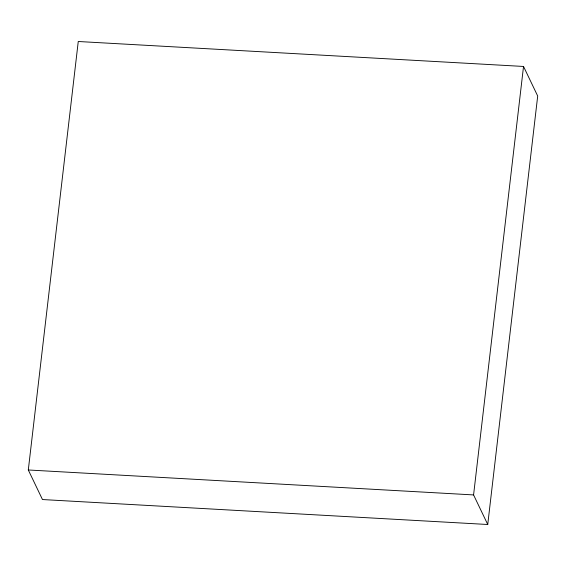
<?xml version="1.0" encoding="UTF-8"?>
<svg xmlns="http://www.w3.org/2000/svg" width="566" height="566" viewBox="0 0 566 566"><rect width="100%" height="100%" fill="white"/><g stroke="black" fill="none" stroke-linecap="round" stroke-linejoin="round"><path stroke-width="0.85" d="M28.3 469.978L78.257 41.502L523.529 66.455L537.7 96.022L487.743 524.498L42.471 499.545L28.3 469.978L473.579 494.925L487.743 524.498M473.579 494.925L523.529 66.455"/></g></svg>
